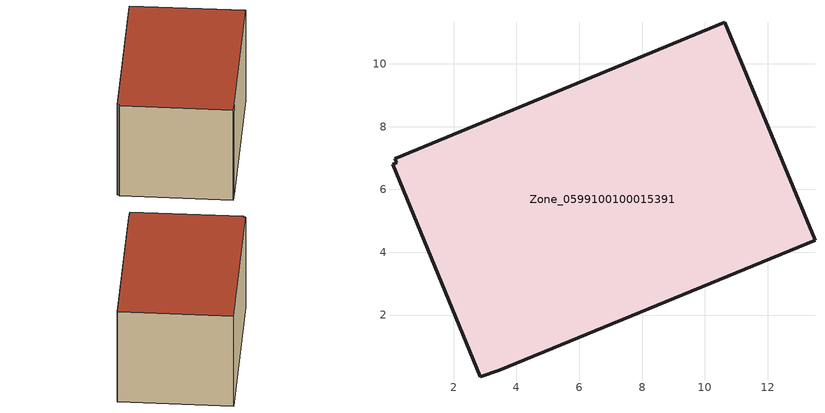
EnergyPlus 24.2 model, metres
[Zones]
Zone_0599100100015391
 floor ground (C_G): 2.85,0.04 0.05,6.8 0.18,6.86 0.12,6.98 10.64,11.31 13.51,4.39 3.44,0.24 z0
 wall outside (C_F): 10.64,11.31 0.12,6.98 0.18,6.86 0.05,6.8 2.85,0.04 3.44,0.24 13.51,4.39 10.64,11.31 z0:6.93
 roof outside (C_R): 0.05,6.8 2.85,0.04 3.44,0.24 13.51,4.39 10.64,11.31 0.12,6.98 0.18,6.86 z6.93
[BUILDING]
Pand.0599100100015391: North Axis=0; Terrain=City; Loads Convergence Tolerance Value=0.04; Temperature Convergence Tolerance Value=0.4; Solar Distribution=FullExterior; Maximum Number of Warmup Days=25; Minimum Number of Warmup Days=1
[Site:Location]
Rotterdam.The.Hague.AP_ZH_NLD Design_Conditions: Latitude=51.96; Longitude=4.45; Time Zone=1; Elevation=-4.5
[SITE:GROUNDTEMPERATURE:BUILDINGSURFACE]
18, 18, 18, 18, 18, 18, 18, 18, 18, 18, 18, 18
[MATERIAL] Thermal Absorptance=0.9; Solar Absorptance=0.7; Visible Absorptance=0.7
Name | Roughness | Thickness | Conductivity | Density | Specific Heat
G.D.2015-2018 | MediumSmooth | 0.15 | 0.0428571 | 540 | 1210
F.D.2015-2018 | Rough | 0.3 | 0.0666667 | 1920 | 840
R.D.2015-2018 | MediumRough | 0.2 | 0.0333333 | 1500 | 1000
[CONSTRUCTION]
C_G: G.D.2015-2018
C_F: F.D.2015-2018
C_R: R.D.2015-2018
[ZONE]
Zone_0599100100015391: Type=1; Multiplier=1; Ceiling Height=Autocalculate; Volume=Autocalculate; Floor Area=autocalculate; Part of Total Floor Area=Yes
[ZONEINFILTRATION:DESIGNFLOWRATE]
Infil_Zone_0599100100015391: Zone or ZoneList or Space or SpaceList=Zone_0599100100015391; Schedule=AlwaysOn; Design Flow Rate Calculation Method=Flow/Area; Flow Rate per Floor Area=0.0021; Constant Term Coefficient=1; Temperature Term Coefficient=0; Velocity Term Coefficient=0; Velocity Squared Term Coefficient=0
[HVACTEMPLATE:ZONE:IDEALLOADSAIRSYSTEM]
Zone_0599100100015391: Maximum Heating Supply Air Temperature=50; Minimum Cooling Supply Air Temperature=13; Maximum Heating Supply Air Humidity Ratio=0.0156; Minimum Cooling Supply Air Humidity Ratio=0.0077; Heating Limit=NoLimit; Cooling Limit=NoLimit; Dehumidification Control Type=ConstantSensibleHeatRatio; Cooling Sensible Heat Ratio=0.7; Dehumidification Setpoint=60; Humidification Control Type=None; Humidification Setpoint=30; Outdoor Air Method=None; Outdoor Air Flow Rate per Person=0.00944; Outdoor Air Flow Rate per Zone Floor Area=0; Outdoor Air Flow Rate per Zone=0; Demand Controlled Ventilation Type=None; Outdoor Air Economizer Type=NoEconomizer; Heat Recovery Type=None; Sensible Heat Recovery Effectiveness=0.7; Latent Heat Recovery Effectiveness=0.65
[ZONECONTROL:THERMOSTAT]
ThermostatControl_Zone_0599100100015391: Zone or ZoneList=Zone_0599100100015391; Control Type Schedule=DualSetpointControlType; Control 1=Thermostat_Zone_0599100100015391; Temperature Difference Between Cutout And Setpoint=0
[THERMOSTATSETPOINT:DUALSETPOINT]
Thermostat_Zone_0599100100015391: Heating Setpoint Temperature Schedule=HeatingSetpoint_Zone_0599100100015391; Cooling Setpoint Temperature Schedule=CoolingSetpoint_Zone_0599100100015391
[SCHEDULE:COMPACT]
HeatingSetpoint_Zone_0599100100015391: Through: 12/31, For: AllDays, Until: 24:00, 21
CoolingSetpoint_Zone_0599100100015391: Through: 12/31, For: AllDays, Until: 24:00, 24
DualSetpointControlType: Through: 12/31, For: AllDays, Until: 24:00, 4
AlwaysOn: Through: 12/31, For: AllDays, Until: 24:00, 1
